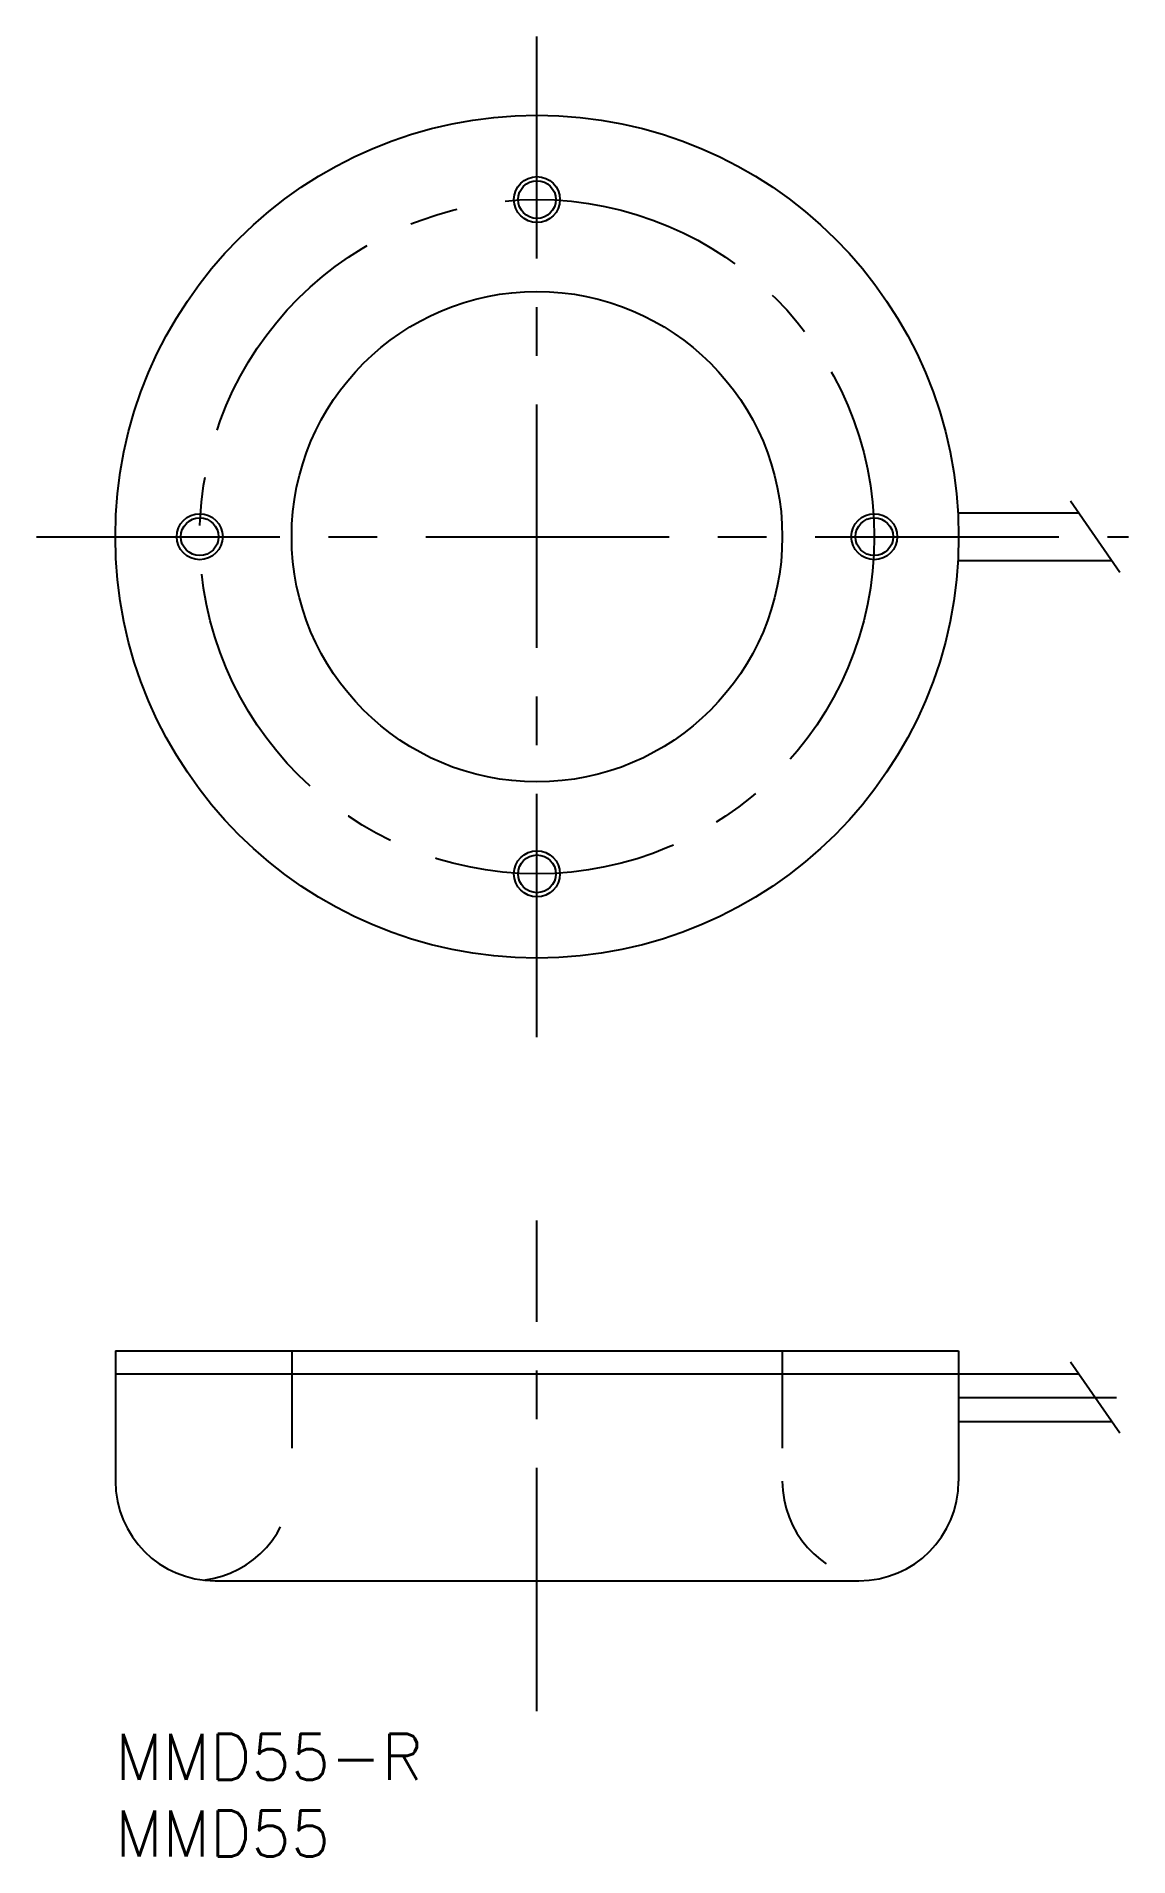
# Model space of a CAD drawing. Extents: x -5 to 66, y -8 to 111.
import ezdxf

# ---------------------------------------------------------------- set-up
doc = ezdxf.new("R2010")
doc.units = 0
doc.header["$LTSCALE"] = 0.5
doc.linetypes.add('CENTER', pattern=[50.8, 31.75, -6.35, 6.35, -6.35])
doc.linetypes.add('DASHED', pattern=[19.05, 12.7, -6.35])
for name, color, linetype in [('MSM_CENTER', 1, 'CENTER'), ('MSM_CONTINUOUS', 7, 'CONTINUOUS'), ('MSM_DASHED', 4, 'DASHED'), ('MSM_NARROW', 5, 'CONTINUOUS'), ('MSM_PART_NUMBER', 7, 'CONTINUOUS')]:
    doc.layers.add(name, color=color, linetype=linetype)
doc.styles.get("Standard").update_dxf_attribs({"font": 'txt.shx', "height": 3, "bigfont": 'bigfont.shx'})

# ---------------------------------------------------------------- blocks, each defined once
blk = doc.blocks.new('*U2')
at = {"layer": 'MSM_PART_NUMBER'}
blk.add_text('MMD55-R', height=3, dxfattribs=at).set_placement((0, -3))
blk = doc.blocks.new('*U3')
at = {"layer": 'MSM_PART_NUMBER'}
blk.add_text('MMD55', height=3, dxfattribs=at).set_placement((0, -8))

msp = doc.modelspace()

# ---------------------------------------------------------------- linework, layer by layer
at = {"layer": 'MSM_CENTER'}
for p, q in [((27.5, 45.48), (27.5, 110.78)), ((-5.15, 78.13), (66.08, 78.13)), ((27.5, 1.5), (27.5, 33.5)), ((55, 21.95), (65.3, 21.95))]:
    msp.add_line(p, q, dxfattribs=at)
msp.add_circle((27.5, 78.13), 22, dxfattribs=at)
at = {"layer": 'MSM_CONTINUOUS'}
for p, q in [((54.94, 79.68), (62.83, 79.68)), ((54.94, 76.58), (64.98, 76.58)), ((0, 25), (55, 25)), ((0, 25), (0, 16.5)), ((55, 25), (55, 16.5)), ((0, 23.5), (62.83, 23.5)), ((54.94, 20.4), (64.98, 20.4)), ((6.5, 10), (48.5, 10))]:
    msp.add_line(p, q, dxfattribs=at)
for centre, radius in [((27.5, 78.13), 27.5), ((27.5, 100.13), 1.23), ((27.5, 78.13), 16), ((5.5, 78.13), 1.23), ((49.5, 78.13), 1.23), ((27.5, 56.13), 1.23)]:
    msp.add_circle(centre, radius, dxfattribs=at)
for centre, start, end in [((6.5, 16.5), 180, 270), ((48.5, 16.5), 270, 0)]:
    msp.add_arc(centre, 6.5, start, end, dxfattribs=at)
at = {"layer": 'MSM_DASHED'}
for p, q in [((11.5, 25), (11.5, 16.5)), ((43.5, 25), (43.5, 16.5))]:
    msp.add_line(p, q, dxfattribs=at)
for centre, start, end in [((5, 16.5), 276.6258, 0), ((50, 16.5), 180, 263.3742)]:
    msp.add_arc(centre, 6.5, start, end, dxfattribs=at)
at = {"layer": 'MSM_NARROW'}
for p, q in [((65.52, 75.8), (62.29, 80.45)), ((65.52, 19.62), (62.29, 24.27))]:
    msp.add_line(p, q, dxfattribs=at)
for centre in [(27.5, 100.13), (5.5, 78.13), (49.5, 78.13), (27.5, 56.13)]:
    msp.add_circle(centre, 1.5, dxfattribs=at)

# ---------------------------------------------------------------- block references
at = {"layer": 'MSM_CONTINUOUS'}
for name in ['*U2', '*U3']:
    msp.add_blockref(name, (0, 0), dxfattribs=at)

doc.saveas('drawing.dxf')
